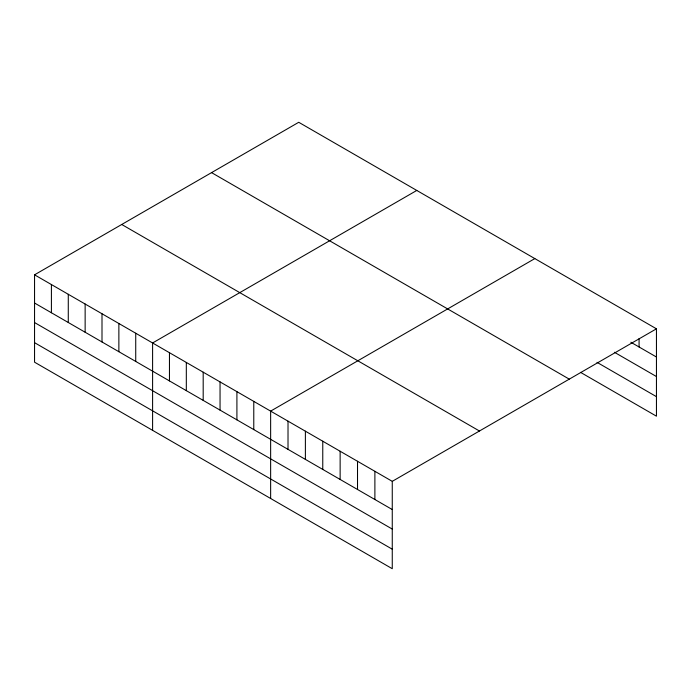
<?xml version="1.0" encoding="UTF-8"?>
<svg xmlns="http://www.w3.org/2000/svg" width="691" height="691" viewBox="0 0 691 691"><rect width="100%" height="100%" fill="white"/><g stroke="black" fill="none" stroke-linecap="round" stroke-linejoin="round"><path stroke-width="1.04" d="M34.55 274.819L392.263 481.342L392.263 568.71L34.55 362.188L34.55 274.819L298.737 122.29L656.45 328.812L656.45 416.181L580.552 372.363M416.785 190.44L152.599 342.969L152.599 430.338M534.825 258.598L270.639 411.119L270.639 498.496M392.263 481.342L656.45 328.812M630.848 342.235L656.45 357.014M614.385 352.255L656.45 376.543M597.007 362.343L656.45 396.66M211.558 172.62L569.272 379.143M121.728 224.48L479.442 431.003M34.55 303.021L392.263 509.543M34.55 322.55L392.263 529.073M34.55 342.667L392.263 549.19M639.071 338.625L639.071 346.986M374.885 471.314L374.885 499.515M357.515 461.277L357.515 489.478M340.136 451.249L340.136 479.45M322.766 441.221L322.766 469.422M305.387 431.184L305.387 459.385M288.017 421.156L288.017 449.357M253.778 401.385L253.778 429.595M236.909 391.65L236.909 419.852M220.049 381.916L220.049 410.117M203.189 372.181L203.189 400.383M186.32 362.447L186.32 390.648M169.459 352.704L169.459 380.914M135.73 333.235L135.73 361.436M118.869 323.5L118.869 351.702M102 313.766L102 341.967M85.14 304.023L85.14 332.233M68.279 294.288L68.279 322.498M51.41 284.554L51.41 312.755"/></g></svg>
